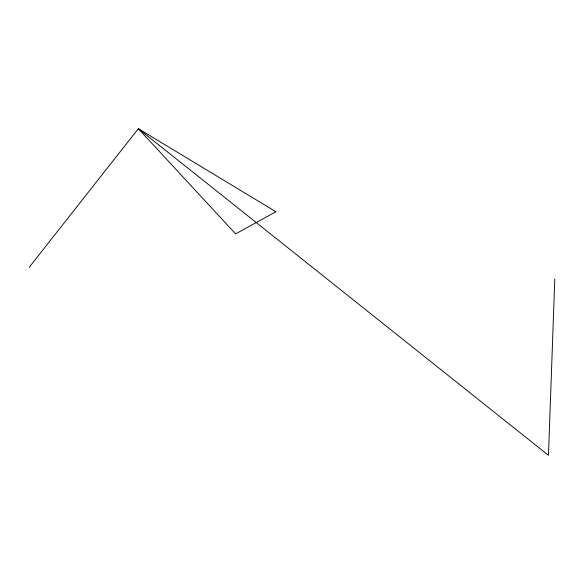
<?xml version="1.0" encoding="UTF-8"?>
<svg xmlns="http://www.w3.org/2000/svg" width="584" height="584" viewBox="0 0 584 584"><rect width="100%" height="100%" fill="white"/><g stroke="black" fill="none" stroke-linecap="round" stroke-linejoin="round"><path stroke-width="0.88" d="M554.8 278.969L548.471 455.316L138.357 128.684L29.2 267.311M275.911 211.758L235.586 233.885L138.357 128.684L275.911 211.758"/></g></svg>
